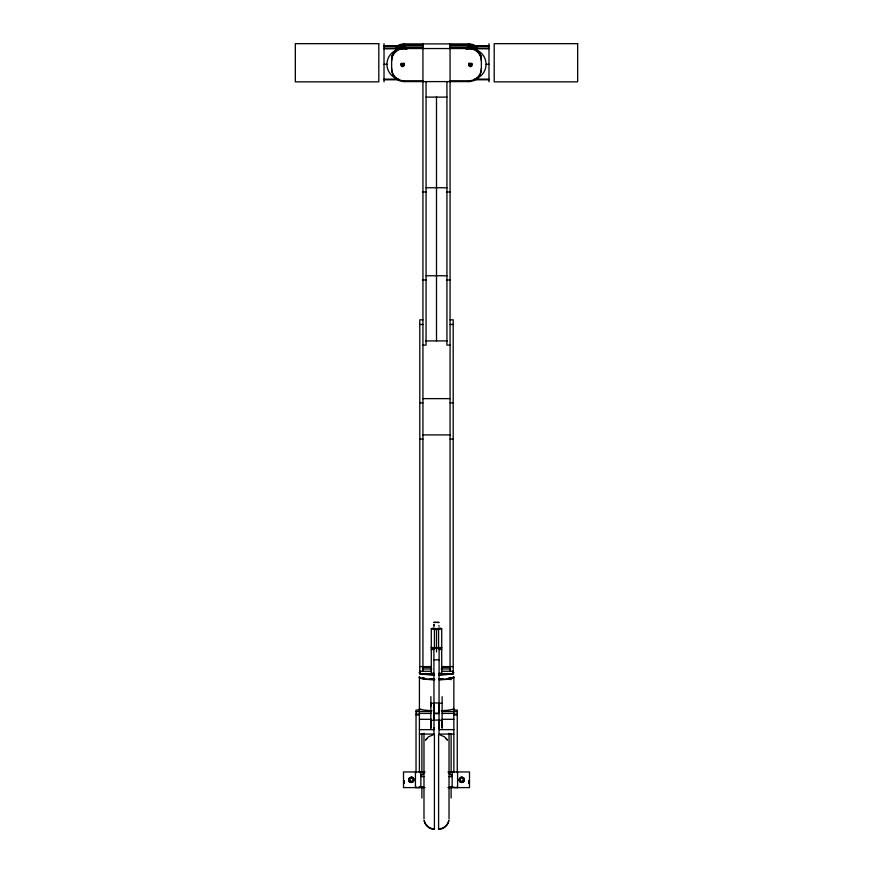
<?xml version="1.0" encoding="UTF-8"?>
<svg xmlns="http://www.w3.org/2000/svg" width="873" height="873" viewBox="0 0 873 873"><rect width="100%" height="100%" fill="white"/><g stroke="black" fill="none" stroke-linecap="round" stroke-linejoin="round"><path stroke-width="1.31" d="M419.422 677.295L419.411 709.978L416.028 710.055L416.028 772.67M430.858 702.961L430.858 728.224L430.858 719.952M433.99 727.624L433.99 728.224M434.001 713.678L439.01 713.579M438.89 625.614L439.054 626.312M442.142 719.952L442.142 728.213L442.131 696.632M439.119 675.244L440.156 674.185A14.612 2.03 0 0 0 447.511 673.552M404.166 780.658L404.166 783.223M468.845 783.201L468.845 780.702M468.725 780.658L468.725 783.223M404.286 783.201L404.286 780.702M413.922 780.135L412.503 782.11L413.824 780.571M433.99 625.996L434.11 625.461L433.946 626.17M462.057 782.383A2.586 2.575 40.2 0 0 462.526 782.263L464.207 780.375L463.672 778.105M448.853 820.358C447.991 825.16 443.484 828.968 438.595 828.859M448.853 820.784C448.035 825.498 443.495 829.361 438.595 829.328L438.595 734.99M464.152 780.571L463.672 781.444M409.415 778.018L408.804 780.375L410.485 782.241A2.543 2.532 -30.3 0 0 412.209 782.295L412.187 782.241A2.586 2.575 40.2 0 1 411.729 782.383M425.686 739.715L428.708 736.692L432.517 735.164M425.686 740.206L427.039 738.536M462.788 782.132L462.526 782.241A2.543 2.532 -30.3 0 1 460.802 782.295L460.824 782.241M412.46 782.132L411.718 782.361A19.402 6.897 -72.4 0 1 409.579 781.717M435.18 628.364C429.909 629.313 443.124 629.324 437.82 628.364M439.403 674.218L440.156 674.218L439.119 674.218M396.266 46.673A12.517 12.397 0 0 1 404.155 43.901L468.845 43.901A12.517 12.397 0 0 1 476.734 46.673M396.266 47.469A12.517 12.397 0 0 1 404.155 44.698L422.936 44.698M450.064 44.698L468.845 44.698A12.517 12.397 0 0 1 476.734 47.469M396.266 48.201A12.517 12.397 0 0 1 404.155 45.418L422.936 45.418M450.064 45.418L468.845 45.418A12.517 12.397 0 0 1 476.734 48.201M384.022 45.734L402.584 45.734L402.584 46.389L384.022 46.389M488.978 45.734L470.416 45.734L470.416 46.389L488.978 46.389M391.846 57.16A12.517 12.397 0 0 1 404.155 47.022L422.936 47.022M450.064 47.022L468.845 47.022A12.517 12.397 0 0 1 481.154 57.16M450.064 47.742L468.845 47.742A12.517 12.397 0 0 1 481.361 60.15L481.361 69.207A12.517 12.397 0 0 1 468.845 81.604L404.155 81.604A12.517 12.397 0 0 1 391.639 69.207L391.639 60.15A12.517 12.397 0 0 1 404.155 47.742L422.936 47.742M384.022 48.124L402.584 48.124L402.584 48.779L384.022 48.779M488.978 48.124L470.416 48.124L470.416 48.779L488.978 48.779M391.639 60.946A12.517 12.397 0 0 1 404.155 48.55L468.845 48.55A12.517 12.397 0 0 1 481.361 60.946M384.022 64.275L386.925 64.275M486.075 64.275L488.978 64.275M384.022 79.127L398.601 79.127M474.399 79.127L488.978 79.127M384.022 79.781L398.601 79.781M474.399 79.781L488.978 79.781M391.639 68.41A12.517 12.397 0 0 0 404.155 80.807L422.936 80.807M450.064 80.807L468.845 80.807A12.517 12.397 0 0 0 481.361 68.41M426.068 97.11L446.932 97.11M426.068 187.76L446.932 187.76M422.936 191.973L426.068 191.973M446.932 191.973L450.064 191.973M426.068 275.759L446.932 275.759M422.936 279.96L426.068 279.96M446.932 279.96L450.064 279.96M422.936 319.813L419.804 319.813L419.804 674.349L433.936 674.349M450.064 319.813L453.196 319.813L453.196 674.349L439.064 674.349M419.804 324.461L422.936 324.461M450.064 324.461L453.196 324.461M425.653 340.917L447.347 340.917M422.936 345.13L426.068 345.13L426.068 81.604M450.064 345.13L446.932 345.13L446.932 81.604M422.936 398.634L450.064 398.634M419.804 402.835L422.936 402.835M450.064 402.835L453.196 402.835M422.936 434.907L450.064 434.907M419.804 439.119L422.936 439.119M450.064 439.119L453.196 439.119M431.284 647.58L441.716 647.58M431.284 648.017L441.716 648.017M431.284 649.468L433.892 649.468M439.108 649.468L441.716 649.468M434.001 659.802L438.999 659.802M419.804 666.601L431.36 666.601M441.64 666.601L453.196 666.601M422.936 667.037L431.076 667.037M441.924 667.037L450.064 667.037M422.368 668.925L431.327 668.925M441.673 668.925L450.632 668.925M419.804 671.25L431.36 671.25M441.64 671.25L453.196 671.25M431.284 673.236L433.892 673.236M439.108 673.236L441.716 673.236M423.492 673.618L429.996 673.618M443.015 673.618L449.519 673.618M433.892 674.218L432.855 674.218A14.612 2.03 0 0 1 425.5 673.552M434.001 702.972L439.01 702.972L439.01 713.186L434.001 713.176L433.892 648.017M430.869 703.289L433.99 703.289L433.99 720.301L430.858 720.301M439.01 703.289L442.131 703.289M453.862 710.055L457.256 710.055L457.256 772.67M419.422 711.517L431.338 711.517M441.934 711.517L453.862 711.517M416.028 711.615L419.422 711.615M453.862 711.615L457.256 711.615M419.422 713.416L431.338 713.416M441.934 713.416L453.862 713.416M416.028 714.201L419.422 714.201M453.862 714.201L457.256 714.201M416.028 714.867L419.422 714.867M453.862 714.867L457.256 714.867M419.422 719.308L431.338 719.308M441.934 719.308L453.862 719.308M434.001 720.083L439.01 720.083M442.142 720.301L439.01 720.301L439.01 728.169M419.422 729.642L433.99 729.642M439.294 729.642L453.862 729.642M419.422 734.084L433.99 734.084M439.294 734.084L453.862 734.084M425.064 771.95L403.512 771.95L403.512 787.599L425.064 787.599M447.947 771.95L469.499 771.95L469.499 787.599L447.947 787.599M420.851 776.588L423.983 776.588M449.028 776.588L452.159 776.588M420.851 787.293L423.983 787.293M449.028 787.293L452.159 787.293M433.608 674.218L433.892 675.244M434.416 828.859C429.516 828.968 425.02 825.16 424.158 820.358M411.718 777.199L412.885 777.679A6.94 2.75 84.1 0 1 413.169 777.974L413.922 779.414M440.494 735.164L444.302 736.692L447.325 739.715M463.432 777.832A19.402 6.897 -72.4 0 0 461.293 777.21L459.089 779.414A1.222 0.557 90 0 0 459.089 780.135L461.293 782.361A2.586 2.51 -1.3 0 1 460.835 782.208M460.551 782.132L460.126 781.87A6.94 2.75 84.1 0 1 459.831 781.575L459.187 780.571M445.972 738.536L447.325 740.206M409.372 781.477L408.848 780.549M433.946 624.391L434.11 625.428L434.067 624.795M424.158 820.784C424.976 825.498 429.516 829.361 434.416 829.328L434.416 734.99M453.851 677.47L453.862 772.67M434.001 713.448L434.001 735.011M488.978 43.65L488.978 81.855M481.361 56.298L481.361 57.094A12.517 12.397 0 0 0 481.318 55.981M468.845 43.901L468.845 44.698M468.845 45.418L468.845 47.022M468.845 47.742L468.845 48.55M468.845 80.807L468.845 81.604M457.583 771.95L457.583 787.599M457.387 786.9L457.387 787.588M457.256 786.966L457.256 787.588L453.862 787.588L453.731 786.9M452.159 771.95L452.159 787.599M451.21 786.9L451.21 787.588M451.112 733.538L451.112 772.572M451.112 786.813L451.112 798.042M450.883 677.754L450.883 679.816M450.064 43.901L450.064 671.25M449.028 733.287L449.028 818.918M441.716 628.724L441.716 673.334M439.108 648.017L439.01 735.011M438.584 648.202L438.584 629.444L434.416 629.444L434.416 648.202M436.5 96.477L436.5 340.917M436.5 629.444L436.5 651.978M431.284 628.724L431.284 673.334M430.869 696.632L430.869 706.552M423.983 733.287L423.983 818.918M422.936 43.901L422.936 671.25M421.899 733.538L421.899 772.572M421.899 786.813L421.899 798.042M421.801 786.9L421.801 787.588M420.851 771.95L420.851 787.599M419.422 772.67L419.422 708.472A17.22 2.401 0 0 0 431.993 710.687M419.422 786.966L419.422 787.588L416.028 787.588L416.028 786.966M419.291 786.9L419.291 787.588M415.635 786.9L415.635 787.588M415.428 771.95L415.428 787.599M404.155 43.901L404.155 44.698M404.155 45.418L404.155 47.022M404.155 47.742L404.155 48.55M404.155 80.807L404.155 81.604M391.639 56.298L391.639 57.094A12.517 12.397 0 0 1 391.682 55.981M384.022 43.65L384.022 81.855M420.851 775.082A3.132 3.132 0 0 0 423.983 771.95A2.433 1.691 -89.1 0 1 423.678 773.249A5.347 3.328 -77.6 0 1 420.884 774.918M452.159 775.082A3.132 3.132 0 0 1 449.028 771.95A2.433 1.691 89.1 0 0 449.333 773.249A5.347 3.328 77.6 0 0 452.127 774.918M413.922 779.414A1.222 0.557 -90 0 1 413.922 780.135M409.546 781.859A13.772 4.66 -79.2 0 1 409.273 781.651M409.459 778.159A14.448 4.802 80.8 0 1 409.699 777.887M410.015 778.705A19.402 6.678 77.2 0 1 411.674 777.003M463.552 781.39A14.448 4.802 80.8 0 1 463.312 781.662M462.996 780.855A19.402 6.678 77.2 0 1 461.337 782.546M463.465 777.69A13.772 4.66 -79.2 0 1 463.738 777.898M410.965 782.317A2.586 2.51 -1.3 0 1 410.496 782.208M441.345 668.653A5.216 0.731 0 0 1 441.345 669.187M431.655 669.187A5.216 0.731 0 0 1 431.655 668.653M438.901 628.08A5.216 0.731 0 0 1 440.549 629.182A5.216 0.731 0 0 1 432.451 629.182A5.216 0.731 0 0 1 434.099 628.08M467.568 46.64A15.649 15.496 0 0 1 477.607 48.113M467.568 45.985A15.649 15.496 0 0 1 476.178 46.815M467.568 48.386A15.649 15.496 0 0 1 476.178 49.215M466.117 49.379A15.649 15.496 0 0 1 485.235 59.288A15.649 15.496 0 0 1 476.178 78.69M471.136 63.336A1.56 1.55 0 0 1 469.707 63.336M471.878 64.198A1.56 1.55 0 0 1 468.877 63.347A1.56 1.55 0 0 0 471.878 64.122M471.638 63.303A1.56 1.55 0 0 1 471.485 65.41A1.56 1.55 0 0 1 469.358 65.41A1.56 1.55 0 0 1 469.205 63.303M395.393 48.113A15.649 15.496 0 0 1 405.432 46.64M396.822 46.815A15.649 15.496 0 0 1 405.432 45.985M396.822 49.215A15.649 15.496 0 0 1 405.432 48.386M396.822 78.69A15.649 15.496 0 0 1 387.765 59.288A15.649 15.496 0 0 1 406.883 49.379M403.293 63.336A1.56 1.55 0 0 1 401.864 63.336M401.122 64.198A1.56 1.55 0 0 0 404.123 63.347A1.56 1.55 0 0 1 401.122 64.122M403.795 63.303A1.56 1.55 0 0 1 403.642 65.41A1.56 1.55 0 0 1 401.515 65.41A1.56 1.55 0 0 1 401.362 63.303M481.154 55.566A12.517 12.397 0 0 1 481.318 56.712M391.682 56.712A12.517 12.397 0 0 1 391.846 55.566M453.425 676.586A17.34 2.412 0 0 1 439.064 679.5A14.612 2.03 0 0 0 443.189 679.194M434.121 679.5A17.34 2.412 0 0 1 419.542 676.608M449.824 677.939A14.612 2.03 0 0 1 448.242 678.321M442.644 678.954A14.612 2.03 0 0 1 438.661 679.118M434.503 679.118A14.612 2.03 0 0 1 429.571 678.899M424.856 678.332A14.612 2.03 0 0 1 422.848 677.83M452.716 671.774A17.34 2.412 0 0 1 439.064 675.015M434.121 675.015A17.34 2.412 0 0 1 420.229 671.795M449.366 673.596A14.612 2.03 0 0 1 438.661 674.643M434.503 674.643A14.612 2.03 0 0 1 423.721 673.607M450.654 677.895A14.612 2.03 0 0 1 448.318 678.583M433.892 679.39A14.612 2.03 0 0 1 429.822 679.194M424.693 678.583A14.612 2.03 0 0 1 422.357 677.895M453.349 676.815A17.22 2.401 0 0 1 439.152 679.761M434.47 679.761A17.22 2.401 0 0 1 419.542 677.088M453.851 708.472A17.22 2.401 0 0 1 441.28 710.687M450.894 677.83A14.612 2.03 0 0 1 448.558 678.561M442.873 679.227A14.612 2.03 0 0 1 438.77 679.401M434.798 679.401A14.612 2.03 0 0 1 429.461 679.161M424.965 678.616A14.612 2.03 0 0 1 422.456 677.874M433.903 622.394L439.108 622.427L433.936 622.362M378.806 43.672L295.336 43.661L295.336 81.844L378.806 81.844L378.806 43.65M577.664 43.661L494.194 43.672L494.194 81.855L577.664 81.844L577.664 43.661M460.889 781.128A1.56 1.56 0 0 0 463.236 779.775A1.56 1.56 0 0 0 460.889 778.421A1.56 1.56 0 0 0 460.889 781.128M460.366 782.033A2.608 2.608 0 0 0 464.283 779.775A2.608 2.608 0 0 0 460.366 777.516A2.608 2.608 0 0 0 460.366 782.033M410.561 781.128A1.56 1.56 0 0 0 412.907 779.775A1.56 1.56 0 0 0 410.561 778.421A1.56 1.56 0 0 0 410.561 781.128M410.037 782.033A2.608 2.608 0 0 0 413.944 779.775A2.608 2.608 0 0 0 410.037 777.516A2.608 2.608 0 0 0 410.037 782.033M469.521 66.348A1.56 1.55 0 0 0 471.977 65.213A1.56 1.55 0 0 0 469.761 63.674A1.56 1.55 0 0 0 469.521 66.348M401.678 66.348A1.56 1.55 0 0 0 404.134 65.213A1.56 1.55 0 0 0 401.918 63.674A1.56 1.55 0 0 0 401.678 66.348"/></g></svg>
